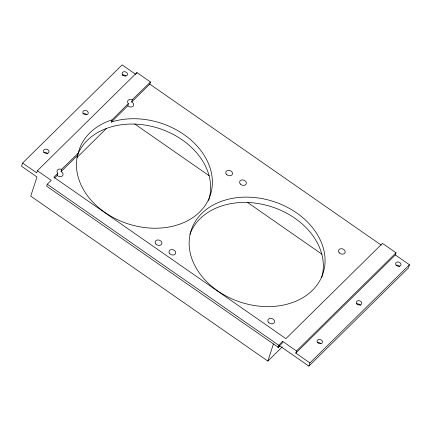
<?xml version="1.0" encoding="UTF-8"?>
<svg xmlns="http://www.w3.org/2000/svg" width="431" height="431" viewBox="0 0 431 431"><rect width="100%" height="100%" fill="white"/><g stroke="black" fill="none" stroke-linecap="round" stroke-linejoin="round"><path stroke-width="0.65" d="M111.99 119.947L110.654 120.351A69.359 52.975 18 0 0 78.517 152.041L77.041 157.794A69.359 52.975 18 0 0 82.553 187.975L84.67 191.623A69.359 52.975 18 0 0 133.157 225.354L137.861 226.447A69.359 52.975 18 0 0 174.706 225.736L178.876 224.47A69.359 52.975 18 0 0 211.012 192.781L211.793 189.161A69.359 52.975 18 0 0 206.282 158.98L204.17 155.332A69.359 52.975 18 0 0 155.677 121.596L150.974 120.502A69.359 52.975 18 0 0 114.134 121.213L111.295 122.075L111.99 119.947L128.363 103.526A3.47 2.651 18 0 1 128.222 100.218A3.47 2.651 18 0 1 132.177 99.766L150.484 81.987L136.934 72.564L37.384 170.73L36.689 172.858L22.59 163.047L122.14 64.882L135.7 74.315M22.59 163.047L21.55 166.242L36.969 176.963L30.741 196.127L267.861 361.086L282.197 346.95M37.384 170.73L51.208 180.347L47.259 184.242L46.634 186.16L278.092 347.181L282.041 343.281L282.661 341.368L296.49 350.985L295.795 353.113L309.9 362.924L308.86 366.118L279.056 345.382M54.538 178.046L57.204 175.417L57.749 173.16A3.47 2.651 18 0 1 57.609 169.852A3.47 2.651 18 0 1 61.568 169.399L78.264 153.204M57.204 175.417L57.706 175.853A3.47 2.651 18 0 0 62.447 175.826A3.47 2.651 18 0 0 61.655 171.958L61.051 171.624L61.746 169.496M136.584 73.626L136.934 72.564M111.295 122.075L127.818 105.784L128.508 103.655M127.818 105.784L128.319 106.22A3.47 2.651 18 0 0 133.06 106.198A3.47 2.651 18 0 0 132.269 102.325L131.665 101.991L132.355 99.863M131.665 101.991L149.789 84.12L150.484 81.987M267.861 361.086L273.464 343.846M278.092 347.181L278.712 345.263L282.661 341.368M295.795 353.113L395.346 254.947L396.041 252.819L382.491 243.391L285.904 338.637L53.897 177.233L57.899 173.289M395.346 254.947L409.45 264.758L408.41 267.953L308.86 366.118M61.051 171.624L77.575 155.332M76.95 157.536L106.505 128.39M296.49 350.985L396.041 252.819M309.9 362.924L409.45 264.758M149.789 84.12L381.246 245.137M134.628 123.896L209.245 175.805M247.383 202.338L322 254.247M47.259 184.242L278.712 345.263M189.893 234.362A69.359 52.975 18 0 1 220.92 206.196L225.09 204.93A69.359 52.975 18 0 1 261.935 204.219L266.633 205.312A69.359 52.975 18 0 1 315.126 239.043L317.238 242.691A69.359 52.975 18 0 1 322.749 272.877L321.968 276.497A69.359 52.975 18 0 1 321.634 277.683M77.424 155.392A69.359 52.975 18 0 1 108.229 127.802L112.405 126.536A69.359 52.975 18 0 1 149.245 125.825L153.948 126.919A69.359 52.975 18 0 1 202.441 160.65L204.553 164.297A69.359 52.975 18 0 1 210.064 194.483L209.283 198.104A69.359 52.975 18 0 1 208.577 200.463M279.681 346.282A2.947 0.7 -55.2 0 1 278.345 346.093M43.526 152.606A2.775 2.117 18 0 1 47.728 153.915M82.779 113.892A2.775 2.117 18 0 1 86.609 114.678M122.038 75.183A2.775 2.117 18 0 1 125.863 75.964M317.615 342.64A2.775 2.117 18 0 1 320.836 343.647M356.868 303.93A2.775 2.117 18 0 1 360.472 305.46M396.127 265.221A2.775 2.117 18 0 1 399.726 266.751M190.513 232.562L189.726 236.188A69.359 52.975 18 0 0 195.238 266.369L197.355 270.016A69.359 52.975 18 0 0 245.842 303.747L250.546 304.841A69.359 52.975 18 0 0 287.391 304.13L291.561 302.864A69.359 52.975 18 0 0 323.697 271.174L324.478 267.554A69.359 52.975 18 0 0 318.967 237.373L316.855 233.721A69.359 52.975 18 0 0 268.362 199.989L263.664 198.896A69.359 52.975 18 0 0 226.819 199.607L222.644 200.878A69.359 52.975 18 0 0 190.513 232.562M155.914 244.065A3.47 2.651 18 0 0 161.722 244.032A3.47 2.651 18 0 0 157.983 239.943A3.47 2.651 18 0 0 155.914 244.065M226.528 174.431A3.47 2.651 18 0 0 232.336 174.399A3.47 2.651 18 0 0 228.597 170.31A3.47 2.651 18 0 0 226.528 174.431M240.358 184.048A3.47 2.651 18 0 0 246.16 184.021A3.47 2.651 18 0 0 242.421 179.926A3.47 2.651 18 0 0 240.358 184.048M339.213 252.825A3.47 2.651 18 0 0 345.021 252.792A3.47 2.651 18 0 0 341.282 248.703A3.47 2.651 18 0 0 339.213 252.825M268.605 322.458A3.47 2.651 18 0 0 274.407 322.426A3.47 2.651 18 0 0 270.668 318.337A3.47 2.651 18 0 0 268.605 322.458M169.744 253.681A3.47 2.651 18 0 0 175.552 253.654A3.47 2.651 18 0 0 171.807 249.56A3.47 2.651 18 0 0 169.744 253.681M44.194 152.407A2.775 2.117 18 0 0 48.838 152.385A2.775 2.117 18 0 0 45.842 149.11A2.775 2.117 18 0 0 44.194 152.407M83.447 113.698A2.775 2.117 18 0 0 88.091 113.671A2.775 2.117 18 0 0 85.101 110.401A2.775 2.117 18 0 0 83.447 113.698M122.706 74.983A2.775 2.117 18 0 0 127.35 74.962A2.775 2.117 18 0 0 124.36 71.686A2.775 2.117 18 0 0 122.706 74.983M317.679 342.667A2.775 2.117 18 0 0 322.323 342.645A2.775 2.117 18 0 0 319.328 339.369A2.775 2.117 18 0 0 317.679 342.667M356.933 303.957A2.775 2.117 18 0 0 361.577 303.93A2.775 2.117 18 0 0 358.587 300.66A2.775 2.117 18 0 0 356.933 303.957M396.191 265.243A2.775 2.117 18 0 0 400.835 265.221A2.775 2.117 18 0 0 397.845 261.946A2.775 2.117 18 0 0 396.191 265.243"/></g></svg>
